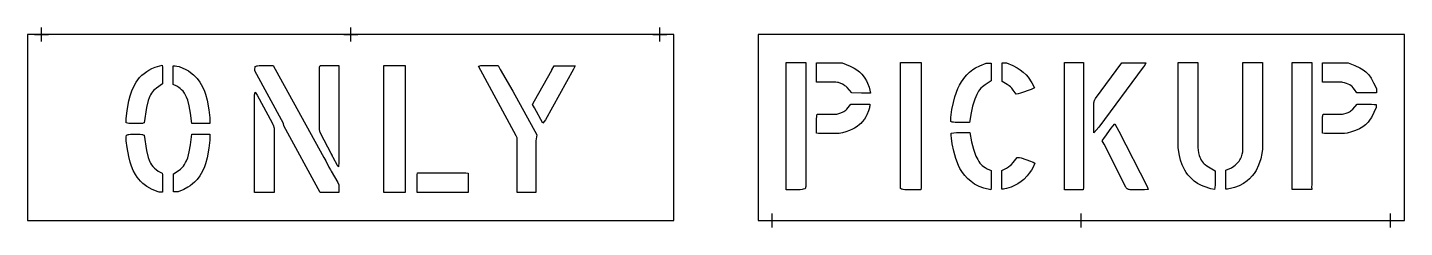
# Model space of a CAD drawing. Header units: inches. Extents: x 0 to 196, y -1 to 28.
import ezdxf

# ---------------------------------------------------------------- set-up
doc = ezdxf.new("R2010")
doc.units = ezdxf.units.IN
doc.header["$MEASUREMENT"] = 0
doc.layers.add('CUT', color=1, linetype='Continuous')
doc.layers.add('REG', color=5, linetype='Continuous')

msp = doc.modelspace()

# ---------------------------------------------------------------- linework, layer by layer
at = {"layer": 'CUT'}
for points in [[(0, 0), (92, 0), (92, 26.5), (0, 26.5)], [(104, 0), (196, 0), (196, 26.5), (104, 26.5)], [(18.18, 21.85), (19.15, 22.11), (19.2, 21.78), (19.22, 21.42), (19.22, 19.48), (18.36, 18.86), (18.1, 18.66), (17.94, 18.5), (17.66, 18.13), (17.52, 17.91), (17.41, 17.71), (17.31, 17.48), (17.18, 17.1), (16.95, 16.11), (16.58, 13.91), (16.44, 13.87), (16.36, 13.84), (16.26, 13.82), (16.01, 13.8), (14.66, 13.8), (14.4, 13.82), (14.25, 13.85), (14.03, 13.9), (14.03, 14.48), (14.16, 15.66), (14.42, 17.05), (14.61, 17.77), (14.84, 18.48), (15.12, 19.11), (15.45, 19.7), (15.96, 20.37), (16.29, 20.7), (16.59, 20.96), (16.96, 21.23), (17.28, 21.44), (17.68, 21.65)], [(24.13, 20.25), (24.54, 19.71), (24.92, 19.06), (25.19, 18.44), (25.35, 18.02), (25.56, 17.16), (25.82, 15.77), (25.97, 14.64), (25.97, 13.8), (23.41, 13.8), (23.19, 15.28), (23, 16.32), (22.8, 17.13), (22.63, 17.57), (22.49, 17.87), (22.33, 18.15), (22.14, 18.41), (21.93, 18.64), (21.72, 18.83), (21.54, 18.96), (21.27, 19.12), (20.75, 19.39), (20.75, 22.03), (21.03, 22.03), (21.24, 22), (21.59, 21.92), (22.12, 21.72), (22.45, 21.57), (22.9, 21.32), (23.22, 21.11), (23.63, 20.77)], [(32.41, 21.96), (32.54, 22.01), (32.62, 22.04), (32.73, 22.06), (32.98, 22.08), (34.38, 22.08), (34.39, 22.08), (34.97, 22.08), (35.24, 21.58), (35.25, 21.56), (42.17, 8.99), (42.3, 8.74), (42.44, 8.49), (42.9, 7.59), (43.13, 7.24), (43.18, 7.14), (43.24, 7.05), (44.16, 5.39), (44.26, 5.19), (44.29, 5.12), (44.3, 5.09), (44.31, 5.06), (44.31, 5.02), (44.32, 4.95), (44.33, 4.73), (44.33, 4), (41.65, 4), (36.47, 13.5), (36.45, 13.82), (32.35, 21.33), (32.36, 21.46)], [(41.64, 22.07), (44.33, 22.07), (44.33, 8.31), (44.26, 7.63), (44.25, 7.65), (44.19, 7.75), (44.14, 7.84), (43.5, 8.99), (43.47, 9.04), (43.34, 9.29), (43.21, 9.54), (41.75, 12.36), (41.65, 12.57), (41.61, 12.67), (41.59, 12.76), (41.56, 12.88), (41.54, 13.05), (41.54, 21.43), (41.56, 21.69), (41.58, 21.85)], [(50.7, 4), (50.7, 21.43), (50.71, 21.61), (50.7, 22.07), (51.16, 22.07), (53.75, 22.07), (53.75, 4)], [(69.68, 11.79), (69.65, 11.87), (69.55, 12.08), (64.17, 22), (64.38, 22.05), (64.54, 22.07), (64.8, 22.08), (66.37, 22.08), (67, 22.08), (67.3, 21.53), (69.08, 18.44), (72.52, 12.21), (72.34, 11.36), (72.34, 4), (69.71, 4), (69.71, 11.36), (69.7, 11.67), (69.69, 11.74)], [(72.15, 16.03), (71.88, 16.54), (72.16, 17.04), (74.62, 21.42), (74.64, 21.45), (74.98, 22.06), (75.67, 22.06), (77.94, 22.06), (77.71, 21.55), (73.71, 14.35), (73.34, 13.85)], [(108, 22.5), (110.79, 22.5), (110.79, 5.07), (110.77, 4.82), (110.75, 4.72), (110.73, 4.64), (110.68, 4.51), (110.43, 4.44), (110.26, 4.4), (109.99, 4.38), (108.48, 4.38), (108, 4.38)], [(118.05, 21.48), (118.43, 21.18), (118.78, 20.83), (118.97, 20.61), (119.2, 20.3), (119.43, 19.89), (119.58, 19.57), (119.79, 19.02), (119.99, 18.16), (118.72, 18.16), (117.34, 18.17), (116.65, 18.94), (116.46, 19.12), (116.36, 19.21), (116.23, 19.3), (116.02, 19.41), (115.66, 19.57), (115.51, 19.63), (115.42, 19.66), (115.3, 19.68), (115.05, 19.71), (112.31, 19.71), (112.31, 22.48), (115.97, 22.45), (117.08, 22.01), (117.69, 21.71)], [(127.22, 5.03), (127.2, 4.68), (127.16, 4.38), (124.9, 4.38), (124.64, 4.41), (124.52, 4.44), (124.42, 4.47), (124.25, 4.55), (124.25, 22.5), (127.22, 22.5)], [(135.71, 18.85), (135.52, 18.63), (135.38, 18.44), (135.26, 18.25), (135.11, 17.94), (134.83, 17.27), (134.53, 16.31), (134.31, 15.36), (134.08, 13.97), (133.04, 13.97), (132.05, 13.97), (131.79, 13.99), (131.64, 14.02), (131.44, 14.09), (131.44, 14.68), (131.59, 15.81), (131.81, 16.83), (132.02, 17.61), (132.43, 18.8), (132.64, 19.26), (132.93, 19.76), (133.44, 20.44), (133.72, 20.77), (134.1, 21.15), (134.58, 21.5), (134.94, 21.73), (135.56, 22.06), (136.46, 22.44), (137.17, 22.44), (137.17, 22.16), (137.17, 19.88), (136.31, 19.34), (135.93, 19.05)], [(142.13, 20.75), (142.42, 20.41), (142.95, 19.63), (143.33, 18.9), (142.84, 18.67), (141.36, 18.14), (141.02, 18.04), (140.72, 18), (140.32, 18.56), (140.1, 18.84), (139.91, 19.03), (139.72, 19.19), (139.43, 19.4), (138.73, 19.81), (138.73, 22.16), (138.72, 22.47), (139.37, 22.45), (140.24, 22.07), (140.85, 21.77), (141.28, 21.49), (141.73, 21.14)], [(150.31, 4.68), (150.26, 4.37), (148.22, 4.37), (148.11, 4.38), (147.59, 4.37), (147.59, 4.9), (147.59, 4.97), (147.59, 22.5), (150.33, 22.5), (150.33, 5.03)], [(151.93, 17.21), (152.03, 17.38), (155.77, 22.48), (159.19, 22.48), (159.03, 22.14), (158.82, 21.83), (152.48, 13.32), (151.79, 12.5), (151.79, 16.53), (151.8, 16.77), (151.81, 16.89), (151.83, 16.97), (151.85, 17.04), (151.88, 17.12)], [(167.2, 8.42), (167.36, 8.23), (167.49, 8.08), (167.62, 7.97), (167.85, 7.8), (169.04, 7.09), (169.04, 5.08), (169.02, 4.72), (168.96, 4.41), (168.46, 4.51), (167.5, 4.83), (167.09, 5), (166.55, 5.29), (166.08, 5.62), (165.77, 5.89), (165.44, 6.21), (165.17, 6.52), (164.95, 6.82), (164.74, 7.16), (164.54, 7.54), (164.37, 7.94), (164.13, 8.6), (163.92, 9.49), (163.8, 10.42), (163.8, 22.5), (166.59, 22.5), (166.59, 10.42), (166.7, 9.63), (166.8, 9.26), (166.88, 9.03), (166.98, 8.81), (167.08, 8.61)], [(171.82, 4.71), (171.22, 4.54), (170.99, 4.5), (170.83, 4.48), (170.59, 4.48), (170.59, 7.15), (171.38, 7.52), (171.7, 7.72), (171.92, 7.9), (172.27, 8.26), (172.45, 8.46), (172.56, 8.63), (172.66, 8.79), (172.79, 9.05), (172.92, 9.44), (172.98, 9.76), (173.01, 10.11), (173.01, 22.5), (175.8, 22.5), (175.8, 10.15), (175.72, 9.55), (175.55, 8.77), (175.24, 7.86), (174.89, 7.14), (174.61, 6.7), (174.34, 6.35), (173.94, 5.94), (173.63, 5.67), (173.1, 5.29), (172.46, 4.96)], [(182.8, 5.01), (182.79, 4.82), (182.8, 4.41), (182.39, 4.41), (180.02, 4.41), (180.02, 22.5), (182.8, 22.5)], [(188.39, 19.21), (188.23, 19.32), (188.01, 19.42), (187.75, 19.53), (187.47, 19.62), (187.24, 19.67), (187.07, 19.7), (186.76, 19.73), (184.32, 19.73), (184.32, 22.47), (188, 22.45), (188.93, 22.08), (189.63, 21.76), (190.12, 21.46), (190.48, 21.17), (190.68, 20.99), (190.92, 20.74), (191.25, 20.27), (191.6, 19.61), (192, 18.82), (192, 18.18), (189.24, 18.18), (188.91, 18.66), (188.72, 18.9), (188.55, 19.07)], [(32.33, 17.86), (32.38, 18.3), (32.69, 17.84), (34.82, 13.9), (34.91, 13.7), (34.95, 13.63), (34.95, 13.61), (35.11, 13.14), (35.11, 4), (32.33, 4)], [(116.61, 15.86), (116.8, 16.08), (117.17, 16.56), (119.88, 16.56), (119.88, 16.34), (119.87, 16.21), (119.83, 16.03), (119.71, 15.62), (119.47, 15.07), (119.32, 14.78), (119.12, 14.46), (118.81, 14.04), (118.61, 13.82), (118.42, 13.66), (118.08, 13.38), (117.7, 13.14), (117.43, 12.99), (117, 12.8), (116.5, 12.62), (116, 12.5), (115.51, 12.41), (115.09, 12.39), (112.95, 12.39), (112.61, 12.4), (112.31, 12.45), (112.31, 14.52), (112.33, 14.78), (112.35, 14.93), (112.4, 15.13), (114.9, 15.13), (115.18, 15.16), (115.36, 15.19), (115.63, 15.27), (116, 15.43), (116.2, 15.52), (116.34, 15.62), (116.48, 15.73)], [(190.07, 13.35), (189.6, 13.06), (189.04, 12.8), (188.47, 12.61), (187.83, 12.46), (187.47, 12.4), (187.1, 12.39), (184.97, 12.39), (184.62, 12.4), (184.32, 12.45), (184.32, 14.52), (184.34, 14.78), (184.36, 14.93), (184.41, 15.13), (186.92, 15.13), (187.2, 15.16), (187.39, 15.19), (187.68, 15.28), (187.98, 15.39), (188.18, 15.49), (188.32, 15.58), (188.43, 15.67), (188.63, 15.85), (189.27, 16.57), (191.32, 16.57), (191.67, 16.55), (191.97, 16.51), (191.98, 16.09), (191.3, 14.69), (191.14, 14.44), (190.81, 14.01), (190.44, 13.64)], [(156.97, 4.39), (156.83, 4.41), (156.73, 4.43), (156.64, 4.46), (156.57, 4.49), (156.53, 4.51), (156.51, 4.53), (156.48, 4.55), (156.45, 4.59), (156.42, 4.62), (156.38, 4.67), (156.32, 4.77), (153.24, 10.86), (152.98, 11.37), (153.31, 11.84), (153.33, 11.85), (154.26, 13.16), (154.49, 13.46), (154.77, 13.75), (155.35, 12.72), (159.37, 4.86), (159.53, 4.43), (158.99, 4.37), (157.24, 4.37)], [(17.85, 7.69), (18.06, 7.46), (18.31, 7.25), (18.61, 7.04), (19.15, 6.73), (19.19, 6.56), (19.21, 6.42), (19.23, 6.18), (19.23, 4.34), (19.23, 4.05), (18.73, 4.05), (18.58, 4.07), (17.73, 4.43), (17, 4.83), (16.42, 5.25), (16.08, 5.58), (15.62, 6.17), (15.36, 6.55), (15.04, 7.14), (14.79, 7.76), (14.61, 8.31), (14.4, 9.11), (14.16, 10.42), (14.06, 11.35), (14.05, 11.64), (14.06, 11.85), (14.1, 12.16), (14.23, 12.21), (14.31, 12.23), (14.42, 12.26), (14.66, 12.28), (16.01, 12.28), (16.26, 12.26), (16.36, 12.24), (16.44, 12.22), (16.58, 12.17), (16.95, 9.97), (17.18, 8.98), (17.31, 8.6), (17.41, 8.38), (17.52, 8.17), (17.66, 7.94)], [(23.16, 4.95), (22.81, 4.73), (22.26, 4.43), (21.44, 4.06), (20.79, 4.06), (20.76, 4.34), (20.76, 6.66), (21.44, 7.06), (21.77, 7.3), (21.98, 7.51), (22.19, 7.75), (22.36, 7.99), (22.5, 8.24), (22.63, 8.51), (22.8, 8.95), (23, 9.76), (23.19, 10.8), (23.41, 12.28), (25.97, 12.28), (25.97, 11.44), (25.82, 10.31), (25.56, 8.92), (25.35, 8.06), (25.19, 7.64), (24.92, 7.02), (24.54, 6.37), (24.13, 5.83), (23.76, 5.45), (23.48, 5.2)], [(135.41, 8.42), (135.57, 8.18), (135.74, 7.99), (135.89, 7.84), (136.08, 7.68), (136.31, 7.53), (136.61, 7.37), (137.18, 7.12), (137.18, 5.07), (137.16, 4.71), (137.1, 4.38), (136.12, 4.61), (135.47, 4.85), (134.81, 5.19), (134.3, 5.54), (133.81, 5.97), (133.42, 6.4), (133.08, 6.85), (132.72, 7.42), (132.51, 7.85), (132.15, 8.82), (131.84, 9.86), (131.62, 10.9), (131.5, 11.73), (131.46, 12.09), (131.46, 12.45), (132.23, 12.53), (134.12, 12.53), (134.39, 11.21), (134.65, 10.18), (135.01, 9.18), (135.25, 8.7)], [(142.6, 6.73), (142.3, 6.35), (141.8, 5.85), (141.42, 5.54), (140.97, 5.24), (140.58, 5.01), (140.01, 4.74), (139.35, 4.54), (139.11, 4.49), (138.94, 4.47), (138.7, 4.47), (138.7, 7.1), (139.34, 7.46), (139.66, 7.66), (139.88, 7.84), (140.06, 8), (140.28, 8.26), (140.85, 8.99), (141.05, 8.99), (141.2, 8.97), (141.44, 8.91), (142.76, 8.46), (143.01, 8.36), (143.16, 8.29), (143.37, 8.16), (143.14, 7.62), (142.89, 7.18)], [(55.45, 6.51), (55.51, 6.81), (62.05, 6.81), (62.4, 6.79), (62.7, 6.74), (62.7, 4), (55.44, 4), (55.44, 6.16)]]:
    msp.add_lwpolyline(points, close=True, dxfattribs=at)
at = {"layer": 'REG'}
for points in [[(2, 25.5), (2, 27.5)], [(46, 25.5), (46, 27.5)], [(90, 25.5), (90, 27.5)], [(1, 26.5), (3, 26.5)], [(45, 26.5), (47, 26.5)], [(89, 26.5), (91, 26.5)], [(105, 0), (107, 0)], [(106, -1), (106, 1)], [(149, 0), (151, 0)], [(150, -1), (150, 1)], [(193, 0), (195, 0)], [(194, -1), (194, 1)]]:
    msp.add_lwpolyline(points, dxfattribs=at)

doc.saveas('drawing.dxf')
